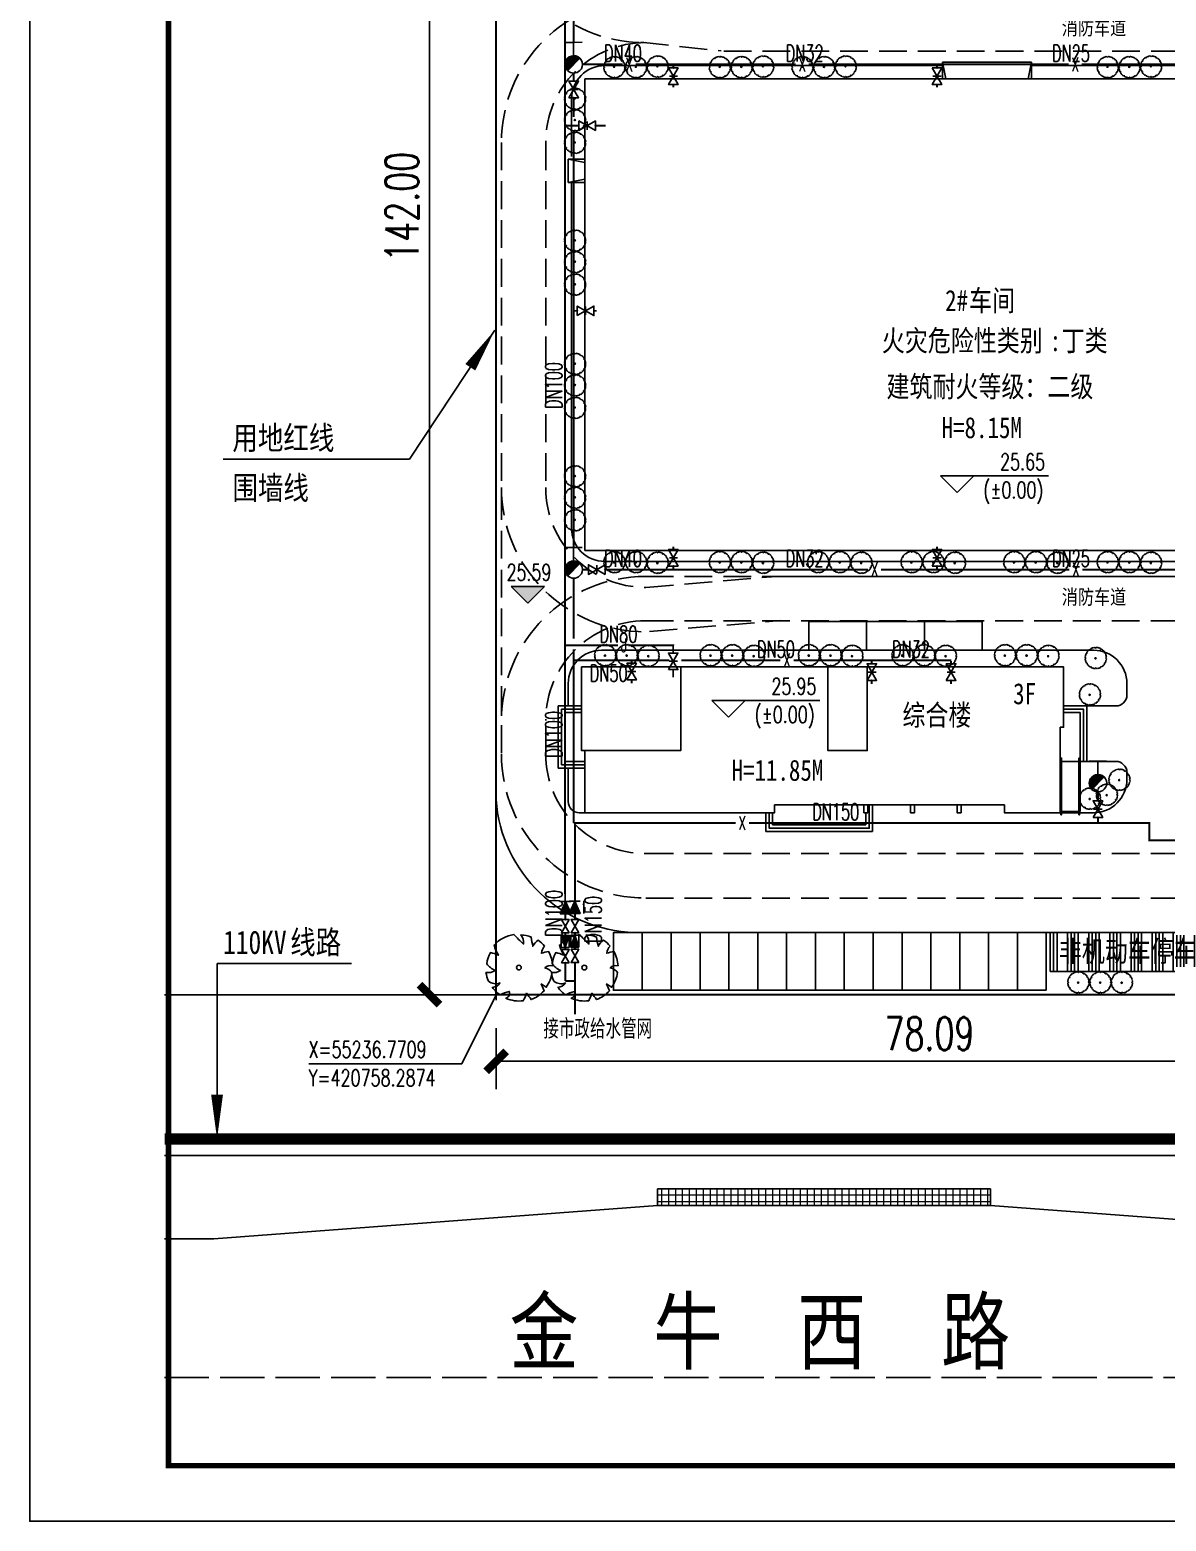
# Model space of a CAD drawing. Header units: millimetres. Extents: x 418357 to 841680, y 53918 to 109839.
# Drawn here: x 420716.3 to 420818.7, y 54734.1 to 54868.5 of the extents above; entities that cross this region are included whole.
import ezdxf

# ---------------------------------------------------------------- set-up
doc = ezdxf.new("R2010")
doc.units = ezdxf.units.MM
for name, pattern in [('CENTER2', [1.125, 0.75, -0.125, 0.125, -0.125]), ('DASH', [0.35, 0.25, -0.1]), ('X3', [5, 4, -1]), ('X5', [3, 2, -1])]:
    doc.linetypes.add(name, pattern=pattern)
for name, color, linetype in [('0 - 填充', 251, 'Continuous'), ('0 - 建筑控制线', 40, 'Continuous'), ('0 - 新建建筑', 7, 'Continuous'), ('0 - 消防车道', 40, 'Continuous'), ('0 - 绿化2', 74, 'Continuous'), ('0-建筑立面', 255, 'Continuous'), ('DIM_COOR', 171, 'Continuous'), ('DIM_ELEV', 171, 'Continuous'), ('DIM_LEAD', 171, 'Continuous'), ('EQUIP_消火栓', 7, 'Continuous'), ('LV', 3, 'Continuous'), ('PIPE-消防', 1, 'Continuous'), ('PIPE-给水', 3, 'Continuous'), ('PKNG-TSRP', 83, 'Continuous'), ('PUB_DIM', 171, 'Continuous'), ('PUB_TEXT', 7, 'Continuous'), ('STAIR', 3, 'Continuous'), ('TEXT_消防', 7, 'Continuous'), ('TEXT_给水', 7, 'Continuous'), ('TK', 4, 'Continuous'), ('TREE', 8, 'Continuous'), ('TWT_TEXT', 7, 'Continuous'), ('VALVE_消防', 7, 'Continuous'), ('VALVE_给水', 7, 'Continuous'), ('建设布局', 7, 'Continuous'), ('规划110kV线路', 255, 'Continuous'), ('道路网', 7, 'Continuous')]:
    doc.layers.add(name, color=color, linetype=linetype)
doc.layers.add('0 - 已设计道路中心线', color=1, linetype='CENTER2', lineweight=50)
doc.layers.add('0 - 已设计道路边线', color=140, linetype='Continuous', lineweight=50)
doc.styles.add('_TCH_DIM', font='SIMPLEX', dxfattribs={"bigfont": 'GBCBIG'})
doc.styles.add('_TCH_DIM_T3', font='SIMPLEX', dxfattribs={"width": 0.705882, "bigfont": 'GBCBIG'})
doc.styles.add('_TWT_PIPEDN', font='SIMPLEX', dxfattribs={"width": 0.8, "height": 3, "bigfont": 'HZTXT'})
doc.styles.add('_TWT_PIPETEXT', font='COMPLEX', dxfattribs={"width": 0.8, "height": 2.5, "bigfont": 'HZTXT'})
doc.styles.add('HT', font='simhei.ttf', dxfattribs={"width": 0.8})
doc.styles.get("Standard").update_dxf_attribs({"font": 'txt', "bigfont": 'gbcbig.shx'})
doc.styles.add('宋体', font='', dxfattribs={"width": 0.8})
doc.styles.get('宋体').set_extended_font_data('SimSun')
doc.linetypes.add('FENCELINE2', pattern='A,6.35,-2.54,[132,ltypeshp.shx,S=2.54,R=0,X=-2.54,Y=0],-2.54,25.4', length=36.83)
doc.dimstyles.new('_TCH_ARCH_M_M&&1', dxfattribs={"dimtxt": 2.975, "dimasz": 1.8, "dimexe": 2.5, "dimexo": 3, "dimgap": 1, "dimtad": 1, "dimzin": 0, "dimdsep": 46, "dimtxsty": '_TCH_DIM_T3', "dimblk": 'ARCHTICK', "dimcen": 0.09, "dimclrt": 7, "dimazin": 2, "dimtfac": 1, "dimtix": 1, "dimtmove": 2, "dimatfit": 3, "dimfxl": 0, "dimtolj": 1, "dimtzin": 0, "dimarcsym": 0})

# ---------------------------------------------------------------- blocks, each defined once
blk = doc.blocks.new('A$C3CD84E03')
at = {"layer": '0-建筑立面', "color": 8}
blk.add_lwpolyline([(1500, 42480), (73980, 42480), (73980, 0), (1500, 0)], close=True, dxfattribs=at)
at = {"layer": 'STAIR', "color": 8, "lineweight": -2}
for p, q in [((41740, 43980), (33740, 43980)), ((33740, 43980), (33740, 42480)), ((34040, 42480), (33740, 43980)), ((41440, 42480), (41740, 43980)), ((41740, 43980), (41740, 42480)), ((41740, 42480), (33740, 42480)), ((0, 35240), (0, 33140)), ((0, 35240), (1500, 35240)), ((1500, 34940), (0, 35240)), ((1500, 35240), (1500, 33140)), ((75480, 35240), (73980, 35240)), ((73980, 28240), (73980, 35240)), ((73980, 34940), (75480, 35240)), ((75480, 28240), (75480, 35240)), ((1500, 33440), (0, 33140)), ((0, 33140), (1500, 33140)), ((73980, 28540), (75480, 28240)), ((75480, 28240), (73980, 28240)), ((75480, 14240), (73980, 14240)), ((73980, 7240), (73980, 14240)), ((73980, 13940), (75480, 14240)), ((75480, 7240), (75480, 14240)), ((73980, 7540), (75480, 7240)), ((75480, 7240), (73980, 7240))]:
    blk.add_line(p, q, dxfattribs=at)
blk = doc.blocks.new('A$C33EE2192')
at = {"color": 8}
blk.add_lwpolyline([(2100, 14840), (45540, 14840), (45540, 9400), (45240, 9400), (45240, 1700), (40200, 1700), (40200, 2400), (36295, 2400), (36295, 1700), (35945, 1700), (35945, 2400), (32095, 2400), (32095, 1700), (31745, 1700), (31745, 2400), (27895, 2400), (27895, 1700), (27545, 1700), (27545, 2400), (19495, 2400), (19495, 1700), (2400, 1700), (2400, 7300), (2100, 7300), (2100, 14840), (45540, 14840)], close=True, dxfattribs=at)
at = {"layer": 'STAIR', "color": 8}
for p, q in [((45540, 10720), (47040, 10720)), ((47040, 10720), (47040, 1820)), ((45300, 6320), (45240, 6320)), ((46920, 6320), (45360, 6320)), ((47640, 6320), (46980, 6320)), ((18720, 0), (18720, 1700)), ((18720, 1700), (19320, 1700)), ((19320, 1700), (19320, 600)), ((27720, 600), (27720, 1700)), ((28320, 2400), (28320, 0)), ((45300, 1820), (45240, 1820)), ((46920, 1820), (45360, 1820)), ((47040, 1820), (46980, 1820)), ((28320, 0), (18720, 0)), ((19320, 600), (27720, 600))]:
    blk.add_line(p, q, dxfattribs=at)
for points in [[(2100, 11320), (0, 11320), (0, 5720), (2400, 5720)], [(2100, 11020), (300, 11020), (300, 6020), (2400, 6020)], [(45540, 11320), (47640, 11320), (47640, 6320)], [(45540, 11020), (47340, 11020), (47340, 6320)], [(2100, 10720), (600, 10720), (600, 6320), (2400, 6320)], [(28020, 2400), (28020, 300), (19020, 300), (19020, 1700)]]:
    blk.add_lwpolyline(points, dxfattribs=at)
for points in [[(45300, 1520), (45360, 1520), (45360, 6620), (45300, 6620), (45300, 1520)], [(46920, 1520), (46980, 1520), (46980, 6620), (46920, 6620), (46920, 1520)]]:
    blk.add_lwpolyline(points, close=True, dxfattribs=at)
blk = doc.blocks.new('$plan$00003853')
at = {"layer": '0 - 绿化2', "color": 8}
blk.add_lwpolyline([(227, 1020, -0.064779), (482, 928, -0.140502), (396, 691, 0.022693), (675, 782, -0.079452), (887, 533, 0.167891), (592, 468, 0.027315), (999, 345, -0.172277), (998, -362, -0.066723), (654, -389, -0.062305), (849, -572, -0.091342), (592, -836, -0.143439), (285, -705, 0.213293), (366, -986, -0.068191), (89, -1047, -0.278754), (-132, -757, 0.22121), (-146, -1029, -0.081068), (-464, -929, 0.034822), (-501, -626, 0.431768), (-644, -818, -0.134445), (-967, -375, -0.054829), (-808, -178, 0.035323), (-1051, -141, -0.115847), (-1001, 342), (-767, 368), (-931, 457, -0.12079), (-611, 836, -0.192954), (-378, 705, 0.24867), (-432, 953, -0.109754), (15, 1047, -0.045563), (77, 823, 0.166126)], format="xyb", close=True, dxfattribs=at)
blk.add_circle((13, -7), 75.6, dxfattribs=at)
blk = doc.blocks.new('BRANCHD', base_point=(0.5, 0.5))
at = {"color": 8}
for p, q in [((0.951, 0.743), (0.931, 0.754)), ((0.962, 0.694), (0.951, 0.743)), ((0.974, 0.687), (0.962, 0.694)), ((0.97, 0.587), (0.994, 0.594)), ((0.97, 0.571), (0.97, 0.587)), ((1.008, 0.55), (0.97, 0.571)), ((0.987, 0.668), (0.974, 0.687)), ((0.982, 0.647), (0.987, 0.668)), ((0.997, 0.62), (0.982, 0.647)), ((0.994, 0.594), (0.997, 0.62)), ((0.998, 0.504), (1.008, 0.52)), ((1.008, 0.52), (1.008, 0.55))]:
    blk.add_line(p, q, dxfattribs=at)
blk = doc.blocks.new('M_F16')
at = {"xscale": 1016, "yscale": 1016, "zscale": 1016}
for rotation in [150, 180, 120, 90, 59.99999999999999, 30, 330.0000000000001, 210, 240, 270, 300.0000000000001]:
    blk.add_blockref('BRANCHD', (3, 9), dxfattribs=dict(at, rotation=rotation))
blk.add_blockref('BRANCHD', (3, 9), dxfattribs=at)
at = {"width": 0.8, "flags": 9}
for tag in ['YSIZE', 'XSIZE']:
    blk.add_attdef(tag, (0, 0), '', height=0.2, dxfattribs=at)
blk = doc.blocks.new('SHU1')
at = {"layer": 'LV', "color": 8, "lineweight": -2}
for radius in [137, 92.1]:
    blk.add_circle((214, 644), radius, dxfattribs=at)
at = {"layer": 'LV', "color": 8, "xscale": 4.5, "yscale": 4.5, "zscale": 4.5}
blk.add_blockref('M_F16', (267, 678), dxfattribs=at)
blk = doc.blocks.new('rqwr')
at = {"layer": '0 - 消防车道', "color": 8, "linetype": 'DASH', "ltscale": 10}
for p, q in [((420771.34, 55322.6), (420778.58, 55321.81)), ((420778.8, 55321.79), (420833.79, 55321.79)), ((420758.77, 55313.57), (420758.77, 55258.48)), ((420762.77, 55313.57), (420762.77, 55282.47)), ((420771.77, 55274.47), (420833.79, 55274.47)), ((420771.77, 55273.47), (420783.54, 55274.47)), ((420783.54, 55274.47), (420833.79, 55274.47)), ((420771.77, 55270.47), (420833.79, 55270.47)), ((420772.11, 55269.49), (420783.88, 55270.49)), ((420762.77, 55258.48), (420762.77, 55261.47)), ((420771.77, 55249.48), (420833.79, 55249.48)), ((420771.77, 55245.48), (420833.79, 55245.48))]:
    blk.add_line(p, q, dxfattribs=at)
for centre, radius, start, end in [((420771.59, 55335.57), 13, 180, 270), ((420771.77, 55313.57), 13, 90, 180), ((420771.77, 55313.57), 9, 90, 180), ((420771.77, 55282.47), 13, 180, 270), ((420771.77, 55282.47), 9, 180, 270), ((420771.77, 55261.47), 13, 90, 180), ((420771.77, 55261.47), 9, 90, 180), ((420771.77, 55258.48), 13, 180, 270), ((420771.77, 55258.48), 9, 180, 270)]:
    blk.add_arc(centre, radius, start, end, dxfattribs=at)
at = {"layer": 'PUB_TEXT', "color": 8, "lineweight": -2, "style": '宋体', "width": 0.8}
for p in [(420809.26, 55323.26), (420809.26, 55271.95)]:
    blk.add_text('消防车道', height=1.329, dxfattribs=at).set_placement(p)
blk = doc.blocks.new('GeYuanFrame_15767308', base_point=(18.76, 4.34))
at = {"layer": 'TK'}
blk.add_lwpolyline([(18.76, 424.34), (612.76, 424.34), (612.76, 4.34), (18.76, 4.34), (18.76, 424.34)], dxfattribs=at)
at = {"layer": 'TK', "const_width": 1}
blk.add_lwpolyline([(602.76, 414.34), (43.76, 414.34), (43.76, 14.34), (602.76, 14.34)], close=True, dxfattribs=at)
blk = doc.blocks.new('_ArchTick')
at = {"color": 0, "linetype": 'ByBlock', "const_width": 0.4}
blk.add_lwpolyline([(-0.5, -0.5), (0.5, 0.5)], dxfattribs=at)
blk = doc.blocks.new('*D153')
at = {"layer": 'Defpoints', "color": 0, "lineweight": -2}
for p in [(420752.29, 54923.58), (420758.29, 54923.58), (420758.29, 54781.58)]:
    blk.add_point(p, dxfattribs=at)
at = {"layer": 'PUB_DIM', "color": 0, "lineweight": -2}
for p, q in [((420755.29, 54923.58), (420749.79, 54923.58)), ((420752.29, 54781.58), (420752.29, 54923.58)), ((420755.29, 54781.58), (420749.79, 54781.58))]:
    blk.add_line(p, q, dxfattribs=at)
at = {"layer": 'PUB_DIM', "color": 0, "lineweight": -2, "xscale": 1.8, "yscale": 1.8, "zscale": 1.8}
for p, rotation in [((420752.29, 54923.58), 90), ((420752.29, 54781.58), 270)]:
    blk.add_blockref('_ArchTick', p, dxfattribs=dict(at, rotation=rotation))
at = {"layer": 'PUB_DIM', "color": 7, "insert": (420749.8, 54852.58), "char_height": 2.975, "attachment_point": 5, "rotation": 90, "style": '_TCH_DIM_T3'}
blk.add_mtext('\\A1;142.00', dxfattribs=at)
blk = doc.blocks.new('*D154')
at = {"layer": 'Defpoints', "color": 0, "lineweight": -2}
for p in [(420758.29, 54781.58), (420836.38, 54781.58), (420836.38, 54775.58)]:
    blk.add_point(p, dxfattribs=at)
at = {"layer": 'PUB_DIM', "color": 0, "lineweight": -2}
for p, q in [((420758.29, 54778.58), (420758.29, 54773.08)), ((420836.38, 54778.58), (420836.38, 54773.08)), ((420758.29, 54775.58), (420836.38, 54775.58))]:
    blk.add_line(p, q, dxfattribs=at)
at = {"layer": 'PUB_DIM', "color": 0, "lineweight": -2, "xscale": 1.8, "yscale": 1.8, "zscale": 1.8, "rotation": 180}
blk.add_blockref('_ArchTick', (420758.29, 54775.58), dxfattribs=at)
at = {"layer": 'PUB_DIM', "color": 0, "lineweight": -2, "xscale": 1.8, "yscale": 1.8, "zscale": 1.8}
blk.add_blockref('_ArchTick', (420836.38, 54775.58), dxfattribs=at)
at = {"layer": 'PUB_DIM', "color": 7, "insert": (420797.33, 54778.07), "char_height": 2.975, "attachment_point": 5, "style": '_TCH_DIM_T3'}
blk.add_mtext('\\A1;78.09', dxfattribs=at)
blk = doc.blocks.new('$VALVE$00000296')
for points in [[(-125, 72), (-125, -72), (125, 72), (125, -72), (-125, 72)], [(0, 60), (0, -64)]]:
    blk.add_lwpolyline(points)
for p in [(-125, 0), (125, 0)]:
    blk.add_point(p)
blk = doc.blocks.new('$TwtSys$00000385')
for p, q in [((0, 331), (-130, 331)), ((0, 331), (0, 131)), ((0, 331), (130, 331)), ((92, 92), (-92, -92))]:
    blk.add_line(p, q)
for start, end in [(135, 315), (315, 135)]:
    blk.add_arc((0, 0), 131, start, end)
at = {"color": 0}
for points in [[(-34, 127), (-127, 34), (34, 127), (-127, -34)], [(-93, 93), (-93, 93), (-34, 127), (-127, 34)], [(34, 127), (-127, -34), (93, 93), (-93, -93)]]:
    blk.add_solid(points, dxfattribs=at)
blk = doc.blocks.new('$VALVE$00000752')
for p, q in [((-112.5, 75), (112.5, 75)), ((112.5, 75), (112.5, -75)), ((112.5, -75), (-112.5, -75))]:
    blk.add_line(p, q)
blk.add_lwpolyline([(-112.5, -75), (112.5, 0), (-112.5, 75)], close=True)
for p in [(-112.5, 0), (112.5, 0)]:
    blk.add_point(p)
blk.add_solid([(-112.5, 75), (112.5, 0), (-112.5, -75)])
blk = doc.blocks.new('$VALVE$00000295')
blk.add_lwpolyline([(-125, 72), (-125, -72), (125, 72), (125, -72), (-125, 72)])
for p in [(-125, 0), (125, 0)]:
    blk.add_point(p)
blk = doc.blocks.new('$VALVE$00000656')
for p, q in [((-113, 110), (-113, -100)), ((118, -164), (-119, -164))]:
    blk.add_line(p, q)
blk.add_lwpolyline([(119, 5, 203, 0, 0), (-113, 5, 0, 0, 0)], format="xyseb")
blk.add_lwpolyline([(119, 107), (-113, 5), (119, -97)], close=True)
for p in [(-113, 5), (119, 5)]:
    blk.add_point(p)
blk.add_solid([(-44, -164), (-44, -139), (-119, -164)])

msp = doc.modelspace()

# ---------------------------------------------------------------- hatches: boundary and pattern name
at = {"layer": '0 - 填充'}
h = msp.add_hatch(dxfattribs=at)
h.set_pattern_fill('ANSI34', color=256, scale=0.2, angle=45, style=0)
h.set_pattern_definition([(90, (1, -453.59), (-1.905, 3e-16), []), (90, (1.3175, -453.2726), (-1.905, 3e-16), []), (90, (1.635, -452.955), (-1.905, 3e-16), []), (90, (1.9525, -452.6376), (-1.905, 3e-16), [])])
h.paths.add_polyline_path([(420808.221, 54783.681), (420808.221, 54787.181), (420823.221, 54787.181), (420823.221, 54783.681)])
at = {"layer": 'DIM_ELEV', "lineweight": -2}
msp.add_hatch(color=256, dxfattribs=at).paths.add_polyline_path([(420761.144, 54816.866), (420759.644, 54818.366), (420762.644, 54818.366)])
at = {"layer": 'PIPE-消防', "linetype": 'Continuous', "lineweight": -2}
for points in [[(420817.142, 54797.049), (420817.229, 54797.049), (420817.229, 54797.136)], [(420817.142, 54797.049), (420817.142, 54797.136), (420817.229, 54797.136)], [(420817.142, 54795.484), (420817.054, 54795.484), (420817.054, 54795.397)], [(420817.142, 54795.484), (420817.142, 54795.397), (420817.054, 54795.397)]]:
    msp.add_hatch(color=256, dxfattribs=at).paths.add_polyline_path(points)
at = {"layer": 'PIPE-给水', "linetype": 'Continuous', "lineweight": -2}
for points in [[(420774.248, 54813.065), (420774.248, 54813.153), (420774.336, 54813.153)], [(420774.248, 54813.065), (420774.336, 54813.065), (420774.336, 54813.153)]]:
    msp.add_hatch(color=256, dxfattribs=at).paths.add_polyline_path(points)
at = {"layer": '道路网', "linetype": 'Continuous', "lineweight": 18}
h = msp.add_hatch(dxfattribs=at)
h.set_pattern_fill('NET', color=8, scale=5, angle=180, style=0)
h.set_pattern_definition([(180, (848218.8481, 110873.5613), (-8e-17, -0.625), []), (270, (848218.8481, 110873.5613), (0.625, -1e-16), [])])
h.paths.add_polyline_path([(420772.849, 54764.081), (420772.849, 54762.581), (420802.849, 54762.581), (420802.849, 54764.081)])

# ---------------------------------------------------------------- linework, layer by layer
at = {"color": 1, "linetype": 'X5', "const_width": 0.2, "flags": 128}
msp.add_lwpolyline([(420758.287, 54923.581), (420852.183, 54923.581), (420852.183, 54781.581), (420758.287, 54781.581), (420758.287, 54923.581)], dxfattribs=at)
at = {"layer": '0 - 已设计道路中心线', "linetype": 'X3', "lineweight": -3}
msp.add_line((420728.423, 54747.081), (420972.923, 54747.081), dxfattribs=at)
at = {"layer": '0 - 已设计道路边线', "color": 8, "lineweight": -2}
for p, q in [((420768.087, 54865.301), (420798.527, 54865.301)), ((420806.527, 54865.301), (420837.067, 54865.301)), ((420765.087, 54857.113), (420765.087, 54862.301)), ((420765.087, 54823.621), (420765.087, 54854.761)), ((420837.067, 54820.621), (420768.087, 54820.621)), ((420812.127, 54812.621), (420767.787, 54812.621)), ((420764.787, 54809.621), (420764.787, 54807.601)), ((420815.127, 54808.601), (420815.127, 54809.621)), ((420809.427, 54807.601), (420814.127, 54807.601)), ((420811.527, 54802.601), (420814.127, 54802.601)), ((420764.787, 54802.001), (420764.787, 54798.981)), ((420815.127, 54800.981), (420815.127, 54801.601)), ((420765.787, 54797.981), (420766.287, 54797.981)), ((420809.127, 54797.981), (420812.127, 54797.981))]:
    msp.add_line(p, q, dxfattribs=at)
for centre, radius, start, end in [((420768.087, 54862.301), 3, 90, 180), ((420768.087, 54823.621), 3, 180, 270), ((420767.787, 54809.621), 3, 90, 180), ((420812.127, 54809.621), 3, 0, 90), ((420814.127, 54808.601), 1, 270, 0), ((420814.127, 54801.601), 1, 0, 90), ((420812.127, 54800.981), 3, 270, 0), ((420765.787, 54798.981), 1, 180, 270)]:
    msp.add_arc(centre, radius, start, end, dxfattribs=at)
at = {"layer": '0 - 建筑控制线', "color": 0, "linetype": 'FENCELINE2', "ltscale": 0.2, "const_width": 0.2}
msp.add_lwpolyline([(420852.183, 54789.581), (420852.183, 54923.581), (420758.287, 54923.581), (420758.287, 54781.581), (420825.381, 54781.581)], dxfattribs=at)
at = {"layer": '0 - 新建建筑'}
for points in [[(420766.287, 54821.621), (420766.287, 54864.101), (420838.767, 54864.101), (420838.767, 54821.621)], [(420765.987, 54803.581), (420774.927, 54803.581), (420774.927, 54811.121), (420765.987, 54811.121)], [(420791.727, 54811.121), (420788.187, 54811.121), (420788.187, 54803.581), (420791.727, 54803.581)]]:
    msp.add_lwpolyline(points, close=True, dxfattribs=at)
msp.add_lwpolyline([(420809.427, 54811.121), (420765.987, 54811.121), (420765.987, 54803.581), (420766.287, 54803.581), (420766.287, 54797.981), (420783.382, 54797.981), (420783.382, 54798.681), (420804.087, 54798.681), (420804.087, 54797.981), (420809.127, 54797.981), (420809.127, 54805.681), (420809.427, 54805.681), (420809.427, 54811.121)], dxfattribs=at)
at = {"layer": 'DIM_COOR', "color": 3, "lineweight": -2}
for p, q in [((420758.287, 54781.581), (420755.209, 54775.366)), ((420757.787, 54781.581), (420758.787, 54781.581)), ((420758.287, 54781.081), (420758.287, 54782.081)), ((420755.209, 54775.366), (420741.404, 54775.366))]:
    msp.add_line(p, q, dxfattribs=at)
at = {"layer": 'DIM_ELEV', "lineweight": -2}
for p, q in [((420799.829, 54826.83), (420798.329, 54828.33)), ((420798.329, 54828.33), (420808.057, 54828.33)), ((420799.829, 54826.83), (420801.329, 54828.33)), ((420761.144, 54816.866), (420759.644, 54818.366)), ((420759.644, 54818.366), (420762.644, 54818.366)), ((420761.144, 54816.866), (420762.644, 54818.366)), ((420779.225, 54806.593), (420777.725, 54808.093)), ((420777.725, 54808.093), (420787.452, 54808.093)), ((420779.225, 54806.593), (420780.725, 54808.093))]:
    msp.add_line(p, q, dxfattribs=at)
at = {"layer": 'DIM_LEAD', "lineweight": -2}
for p, q in [((420758.176, 54841.455), (420750.491, 54829.841)), ((420750.491, 54829.841), (420733.697, 54829.841)), ((420733.148, 54768.581), (420733.148, 54784.392)), ((420733.148, 54784.392), (420745.273, 54784.392))]:
    msp.add_line(p, q, dxfattribs=at)
at = {"layer": 'DIM_LEAD'}
msp.add_lwpolyline([(420758.176, 54841.455, 0, 1.067, 0), (420755.969, 54838.119, 0, 0, 0)], format="xyseb", dxfattribs=at)
at = {"layer": 'DIM_LEAD', "lineweight": -2}
msp.add_lwpolyline([(420733.148, 54768.581, 0, 1.067, 0), (420733.148, 54772.581, 0, 0, 0)], format="xyseb", dxfattribs=at)
at = {"layer": 'PIPE-消防', "linetype": 'Continuous', "lineweight": -2, "ltscale": 0.005, "const_width": 0.175}
for points in [[(420765.287, 54873.372), (420765.287, 54867.399)], [(420765.287, 54864.625), (420765.287, 54863.91)], [(420766.072, 54865.41), (420769.683, 54865.41)], [(420770.868, 54865.41), (420774.264, 54865.41)], [(420774.264, 54865.091), (420774.264, 54865.41)], [(420774.264, 54865.41), (420785.28, 54865.41)], [(420786.466, 54865.41), (420798.014, 54865.41)], [(420798.014, 54865.091), (420798.014, 54865.41)], [(420798.014, 54865.41), (420809.881, 54865.41)], [(420811.067, 54865.41), (420822.264, 54865.41)], [(420774.264, 54863.341), (420774.264, 54863.591)], [(420798.014, 54863.341), (420798.014, 54863.591)], [(420765.287, 54862.41), (420765.287, 54860.676)], [(420765.287, 54859.467), (420765.287, 54843.205)], [(420765.606, 54843.205), (420765.287, 54843.205)], [(420765.287, 54843.205), (420765.287, 54821.881)], [(420767.356, 54843.205), (420767.106, 54843.205)], [(420774.264, 54821.961), (420774.264, 54821.711)], [(420798.014, 54821.961), (420798.014, 54821.711)], [(420774.264, 54820.211), (420774.264, 54819.892)], [(420798.014, 54820.211), (420798.014, 54819.892)], [(420765.287, 54819.108), (420765.287, 54813.673)], [(420766.072, 54819.892), (420766.606, 54819.892)], [(420768.106, 54819.892), (420774.264, 54819.892)], [(420774.264, 54819.892), (420791.795, 54819.892)], [(420792.98, 54819.892), (420798.014, 54819.892)], [(420798.014, 54819.892), (420809.929, 54819.892)], [(420811.115, 54819.892), (420822.264, 54819.892)], [(420765.287, 54812.695), (420765.287, 54811.709)], [(420765.287, 54811.709), (420773.902, 54811.709)], [(420765.287, 54811.709), (420765.287, 54797.049)], [(420770.503, 54811.699), (420770.503, 54811.449)], [(420774.973, 54811.709), (420783.904, 54811.709)], [(420785.089, 54811.709), (420792.143, 54811.709)], [(420792.143, 54811.709), (420799.299, 54811.709)], [(420792.143, 54811.709), (420792.143, 54811.401)], [(420799.284, 54811.651), (420799.284, 54811.401)], [(420770.503, 54809.949), (420770.503, 54809.63)], [(420792.143, 54809.901), (420792.143, 54809.582)], [(420799.284, 54809.901), (420799.284, 54809.582)], [(420812.519, 54799.857), (420812.519, 54799.06)], [(420812.519, 54797.56), (420812.519, 54797.049)], [(420765.287, 54797.049), (420779.882, 54797.049)], [(420765.403, 54796.93), (420765.401, 54790.013)], [(420781.068, 54797.049), (420812.519, 54797.049)], [(420812.519, 54797.049), (420817.142, 54797.049)], [(420817.142, 54797.049), (420817.142, 54795.484)], [(420817.142, 54795.484), (420826.693, 54795.484)], [(420765.4, 54788.901), (420765.4, 54788.363)], [(420765.399, 54787.161), (420765.399, 54786.938)], [(420765.399, 54785.858), (420765.399, 54785.675)], [(420765.398, 54784.473), (420765.396, 54779.824)]]:
    msp.add_lwpolyline(points, dxfattribs=at)
at = {"layer": 'PIPE-给水', "linetype": 'Continuous', "lineweight": -2, "ltscale": 0.005, "const_width": 0.175}
for points in [[(420764.49, 54913.373), (420764.49, 54859.893)], [(420764.49, 54859.893), (420765.742, 54859.893)], [(420764.49, 54859.893), (420764.49, 54813.065)], [(420767.242, 54859.893), (420768.178, 54859.893)], [(420764.49, 54813.065), (420769.29, 54813.065)], [(420764.49, 54813.065), (420764.49, 54797.028)], [(420770.209, 54813.065), (420774.248, 54813.065)], [(420774.248, 54813.065), (420774.248, 54812.372)], [(420774.248, 54810.872), (420774.248, 54810.179)], [(420764.49, 54797.028), (420764.52, 54788.346)], [(420764.524, 54787.144), (420764.524, 54786.921)], [(420764.528, 54785.841), (420764.529, 54785.658)], [(420764.533, 54784.456), (420764.538, 54782.81)], [(420764.538, 54782.81), (420765.298, 54782.81)]]:
    msp.add_lwpolyline(points, dxfattribs=at)
at = {"layer": 'PKNG-TSRP', "color": 8}
for points in [[(420791.677, 54815.221), (420791.677, 54812.621), (420786.477, 54812.621), (420786.477, 54815.221)], [(420796.877, 54815.221), (420796.877, 54812.621), (420791.677, 54812.621), (420791.677, 54815.221)], [(420802.077, 54815.221), (420802.077, 54812.621), (420796.877, 54812.621), (420796.877, 54815.221)], [(420771.466, 54781.981), (420768.866, 54781.981), (420768.866, 54787.181), (420771.466, 54787.181)], [(420774.066, 54781.981), (420771.466, 54781.981), (420771.466, 54787.181), (420774.066, 54787.181)], [(420776.666, 54781.981), (420774.066, 54781.981), (420774.066, 54787.181), (420776.666, 54787.181)], [(420779.266, 54781.981), (420776.666, 54781.981), (420776.666, 54787.181), (420779.266, 54787.181)], [(420781.866, 54781.981), (420779.266, 54781.981), (420779.266, 54787.181), (420781.866, 54787.181)], [(420784.466, 54781.981), (420781.866, 54781.981), (420781.866, 54787.181), (420784.466, 54787.181)], [(420787.066, 54781.981), (420784.466, 54781.981), (420784.466, 54787.181), (420787.066, 54787.181)], [(420789.666, 54781.981), (420787.066, 54781.981), (420787.066, 54787.181), (420789.666, 54787.181)], [(420792.266, 54781.981), (420789.666, 54781.981), (420789.666, 54787.181), (420792.266, 54787.181)], [(420794.866, 54781.981), (420792.266, 54781.981), (420792.266, 54787.181), (420794.866, 54787.181)], [(420797.466, 54781.981), (420794.866, 54781.981), (420794.866, 54787.181), (420797.466, 54787.181)], [(420800.066, 54781.981), (420797.466, 54781.981), (420797.466, 54787.181), (420800.066, 54787.181)], [(420802.666, 54781.981), (420800.066, 54781.981), (420800.066, 54787.181), (420802.666, 54787.181)], [(420805.266, 54781.981), (420802.666, 54781.981), (420802.666, 54787.181), (420805.266, 54787.181)], [(420807.866, 54781.981), (420805.266, 54781.981), (420805.266, 54787.181), (420807.866, 54787.181)], [(420808.221, 54783.681), (420808.221, 54787.181), (420823.221, 54787.181), (420823.221, 54783.681)]]:
    msp.add_lwpolyline(points, close=True, dxfattribs=at)
at = {"layer": '建设布局', "color": 1, "linetype": 'Continuous', "flags": 128}
msp.add_lwpolyline([(420728.423, 54781.581), (420969.849, 54781.581), (420969.849, 54939.374)], dxfattribs=at)
at = {"layer": '规划110kV线路', "color": 210, "ltscale": 5, "const_width": 1, "flags": 128}
msp.add_lwpolyline([(420972.923, 54768.581), (420728.423, 54768.581)], dxfattribs=at)
at = {"layer": '道路网', "color": 8, "linetype": 'Continuous'}
for p, q in [((420770.787, 54787.181), (420833.381, 54787.181)), ((420728.423, 54781.581), (420969.849, 54781.581)), ((420728.423, 54767.081), (420962.849, 54767.081)), ((420772.849, 54762.581), (420772.849, 54764.081)), ((420802.849, 54764.081), (420772.849, 54764.081)), ((420802.849, 54762.581), (420802.849, 54764.081)), ((420772.849, 54762.581), (420732.849, 54759.581)), ((420772.849, 54762.581), (420802.849, 54762.581)), ((420826.708, 54760.791), (420802.849, 54762.581))]:
    msp.add_line(p, q, dxfattribs=at)
at = {"layer": '道路网', "color": 8, "linetype": 'Continuous', "flags": 128}
msp.add_lwpolyline([(420728.423, 54759.581), (420732.849, 54759.581)], dxfattribs=at)
at = {"layer": '道路网', "color": 8, "linetype": 'Continuous'}
msp.add_arc((420771.159, 54800.079), 12.903, 183.9899, 268.34844, dxfattribs=at)

# ---------------------------------------------------------------- block references
at = {"layer": '0 - 绿化2', "xscale": 0.002879999999999999, "yscale": -0.00288, "zscale": 0.002879999999999999, "rotation": 118.0922593969319}
for p in [(420760.382, 54784.002), (420766.274, 54784.002)]:
    msp.add_blockref('$plan$00003853', p, dxfattribs=at)
at = {"layer": '0-建筑立面', "xscale": 0.001, "yscale": 0.001, "zscale": 0.001}
msp.add_blockref('A$C3CD84E03', (420764.787, 54821.621), dxfattribs=at)
at = {"layer": 'Defpoints', "lineweight": -2}
for name, p, xscale, yscale, zscale in [('GeYuanFrame_15767308', (420716.28, 54734.141), 0.5, 0.5, 0.5), ('A$C33EE2192', (420763.887, 54796.281), 0.001, 0.001, 0.001)]:
    msp.add_blockref(name, p, dxfattribs=dict(at, xscale=xscale, yscale=yscale, zscale=zscale))
msp.add_blockref('rqwr', (0, -455.19), dxfattribs=at)
at = {"layer": 'EQUIP_消火栓', "lineweight": -2, "xscale": 0.006000000000000001, "yscale": 0.006000000000000001, "zscale": 0.006000000000000001, "rotation": 0.5899289278101784}
for p in [(420765.287, 54865.41), (420765.287, 54819.892), (420812.519, 54800.641)]:
    msp.add_blockref('$TwtSys$00000385', p, dxfattribs=at)
at = {"layer": 'TREE', "extrusion": (0, 0, -1)}
for p, xscale, yscale, zscale, rotation in [((-420768.679, 54865.324), -0.0004110838609215419, 0.0004110836464220474, -0.0004110838609215419, 99.48893673752902), ((-420770.636, 54865.324), -0.0004110838609215419, 0.0004110836464220474, -0.0004110838609215419, 99.48893673752902), ((-420772.58, 54865.378), -0.0004110838609215419, 0.0004110836464220474, -0.0004110838609215419, 99.48893673752902), ((-420778.186, 54865.324), -0.0004110838609215419, 0.0004110836464220474, -0.0004110838609215419, 99.48893673752902), ((-420780.143, 54865.324), -0.0004110838609215419, 0.0004110836464220474, -0.0004110838609215419, 99.48893673752902), ((-420782.087, 54865.378), -0.0004110838609215419, 0.0004110836464220474, -0.0004110838609215419, 99.48893673752902), ((-420785.627, 54865.324), -0.0004110838609215419, 0.0004110836464220474, -0.0004110838609215419, 99.48893673752902), ((-420787.584, 54865.324), -0.0004110838609215419, 0.0004110836464220474, -0.0004110838609215419, 99.48893673752902), ((-420789.528, 54865.378), -0.0004110838609215419, 0.0004110836464220474, -0.0004110838609215419, 99.48893673752902), ((-420813.136, 54865.324), -0.0004110838609215419, 0.0004110836464220474, -0.0004110838609215419, 99.48893673752902), ((-420815.094, 54865.324), -0.0004110838609215419, 0.0004110836464220474, -0.0004110838609215419, 99.48893673752902), ((-420817.038, 54865.378), -0.0004110838609215419, 0.0004110836464220474, -0.0004110838609215419, 99.48893673752902), ((-420765.138, 54862.469), -0.0004110838609215419, 0.0004110836464220474, -0.0004110838609215419, 99.48893673752902), ((-420765.138, 54860.534), -0.0004110838609215419, 0.0004110836464220474, -0.0004110838609215419, 99.48893673752902), ((-420765.138, 54858.509), -0.0004110838609215419, 0.0004110836464220474, -0.0004110838609215419, 99.48893673752902), ((-420765.138, 54849.692), -0.0004110838609215419, 0.0004110836464220474, -0.0004110838609215419, 99.48893673752902), ((-420765.138, 54847.756), -0.0004110838609215419, 0.0004110836464220474, -0.0004110838609215419, 99.48893673752902), ((-420765.138, 54845.732), -0.0004110838609215419, 0.0004110836464220474, -0.0004110838609215419, 99.48893673752902), ((-420765.138, 54838.583), -0.0004110838609215419, 0.0004110836464220474, -0.0004110838609215419, 99.48893673752902), ((-420765.138, 54836.648), -0.0004110838609215419, 0.0004110836464220474, -0.0004110838609215419, 99.48893673752902), ((-420765.138, 54834.624), -0.0004110838609215419, 0.0004110836464220474, -0.0004110838609215419, 99.48893673752902), ((-420765.138, 54828.456), -0.0004110838609215419, 0.0004110836464220474, -0.0004110838609215419, 99.48893673752902), ((-420765.138, 54826.521), -0.0004110838609215419, 0.0004110836464220474, -0.0004110838609215419, 99.48893673752902), ((-420765.138, 54824.497), -0.0004110838609215419, 0.0004110836464220474, -0.0004110838609215419, 99.48893673752902), ((-420768.679, 54820.398), 0.0004110838609215419, 0.0004110838609215419, -0.0004110837350400002, 80.51106326247098), ((-420770.636, 54820.398), 0.0004110838609215419, 0.0004110838609215419, -0.0004110837350400002, 80.51106326247098), ((-420772.58, 54820.343), 0.0004110838609215419, 0.0004110838609215419, -0.0004110837350400002, 80.51106326247098), ((-420778.186, 54820.398), 0.0004110838609215419, 0.0004110838609215419, -0.0004110837350400002, 80.51106326247098), ((-420780.143, 54820.398), 0.0004110838609215419, 0.0004110838609215419, -0.0004110837350400002, 80.51106326247098), ((-420782.087, 54820.343), 0.0004110838609215419, 0.0004110838609215419, -0.0004110837350400002, 80.51106326247098), ((-420787.04, 54820.398), 0.0004110838609215419, 0.0004110838609215419, -0.0004110837350400002, 80.51106326247098), ((-420788.997, 54820.398), 0.0004110838609215419, 0.0004110838609215419, -0.0004110837350400002, 80.51106326247098), ((-420790.941, 54820.343), 0.0004110838609215419, 0.0004110838609215419, -0.0004110837350400002, 80.51106326247098), ((-420795.467, 54820.398), 0.0004110838609215419, 0.0004110838609215419, -0.0004110837350400002, 80.51106326247098), ((-420797.425, 54820.398), 0.0004110838609215419, 0.0004110838609215419, -0.0004110837350400002, 80.51106326247098), ((-420799.369, 54820.343), 0.0004110838609215419, 0.0004110838609215419, -0.0004110837350400002, 80.51106326247098), ((-420804.709, 54820.398), 0.0004110838609215419, 0.0004110838609215419, -0.0004110837350400002, 80.51106326247098), ((-420806.666, 54820.398), 0.0004110838609215419, 0.0004110838609215419, -0.0004110837350400002, 80.51106326247098), ((-420808.61, 54820.343), 0.0004110838609215419, 0.0004110838609215419, -0.0004110837350400002, 80.51106326247098), ((-420813.136, 54820.398), 0.0004110838609215419, 0.0004110838609215419, -0.0004110837350400002, 80.51106326247098), ((-420815.094, 54820.398), 0.0004110838609215419, 0.0004110838609215419, -0.0004110837350400002, 80.51106326247098), ((-420817.038, 54820.343), 0.0004110838609215419, 0.0004110838609215419, -0.0004110837350400002, 80.51106326247098), ((-420767.853, 54812.007), 0.0004110838609215419, 0.0004110838609215419, -0.0004110837350400002, 80.51106326247083), ((-420769.81, 54812.007), 0.0004110838609215419, 0.0004110838609215419, -0.0004110837350400002, 80.51106326247083), ((-420771.754, 54811.952), 0.0004110838609215419, 0.0004110838609215419, -0.0004110837350400002, 80.51106326247083), ((-420777.36, 54812.007), 0.0004110838609215419, 0.0004110838609215419, -0.0004110837350400002, 80.51106326247083), ((-420779.317, 54812.007), 0.0004110838609215419, 0.0004110838609215419, -0.0004110837350400002, 80.51106326247083), ((-420781.261, 54811.952), 0.0004110838609215419, 0.0004110838609215419, -0.0004110837350400002, 80.51106326247083), ((-420786.214, 54812.007), 0.0004110838609215419, 0.0004110838609215419, -0.0004110837350400002, 80.51106326247083), ((-420788.172, 54812.007), 0.0004110838609215419, 0.0004110838609215419, -0.0004110837350400002, 80.51106326247083), ((-420790.116, 54811.952), 0.0004110838609215419, 0.0004110838609215419, -0.0004110837350400002, 80.51106326247083), ((-420794.642, 54812.007), 0.0004110838609215419, 0.0004110838609215419, -0.0004110837350400002, 80.51106326247083), ((-420796.599, 54812.007), 0.0004110838609215419, 0.0004110838609215419, -0.0004110837350400002, 80.51106326247083), ((-420798.543, 54811.952), 0.0004110838609215419, 0.0004110838609215419, -0.0004110837350400002, 80.51106326247083), ((-420803.883, 54812.007), 0.0004110838609215419, 0.0004110838609215419, -0.0004110837350400002, 80.51106326247083), ((-420805.841, 54812.007), 0.0004110838609215419, 0.0004110838609215419, -0.0004110837350400002, 80.51106326247083), ((-420807.785, 54811.952), 0.0004110838609215419, 0.0004110838609215419, -0.0004110837350400002, 80.51106326247083), ((-420812.054, 54811.759), 0.0004110838609215419, 0.0004110838609215419, -0.0004110837350400002, 80.51106326247083), ((-420811.527, 54808.473), 0.0004110838609215419, 0.0004110838609215419, -0.0004110837350400002, 80.51106326247083), ((-420814.185, 54800.787), 0.0004110838609215419, 0.0004110838609215419, -0.0004110837350400002, 80.51106326247083), ((-420811.527, 54799.088), 0.0004110838609215419, 0.0004110838609215419, -0.0004110837350400002, 80.51106326247083), ((-420813.053, 54799.434), 0.0004110838609215419, 0.0004110838609215419, -0.0004110837350400002, 80.51106326247083), ((-420810.486, 54782.531), 0.0004110838609215419, 0.0004110838609215419, -0.0004110837350400002, 80.51106326247083), ((-420812.475, 54782.531), 0.0004110838609215419, 0.0004110838609215419, -0.0004110837350400002, 80.51106326247083), ((-420814.406, 54782.531), 0.0004110838609215419, 0.0004110838609215419, -0.0004110837350400002, 80.51106326247083)]:
    msp.add_blockref('SHU1', p, dxfattribs=dict(at, xscale=xscale, yscale=yscale, zscale=zscale, rotation=rotation))
at = {"layer": 'VALVE_消防', "lineweight": -2}
for name, p, xscale, yscale, zscale, rotation in [('$VALVE$00000296', (420774.264, 54864.341), -0.006, 0.006, 0.006, 90), ('$VALVE$00000296', (420798.014, 54864.341), -0.006, 0.006, 0.006, 90), ('$VALVE$00000296', (420765.287, 54863.16), -0.006, -0.006, 0.006, 270), ('$VALVE$00000296', (420766.356, 54843.205), -0.006, 0.006, 0.006, 180), ('$VALVE$00000296', (420774.264, 54820.961), -0.006, -0.006, 0.006, 270), ('$VALVE$00000296', (420798.014, 54820.961), -0.006, -0.006, 0.006, 270), ('$VALVE$00000296', (420767.356, 54819.892), -0.006, -0.006, 0.006, 4.643852215404825e-11), ('$VALVE$00000296', (420770.503, 54810.699), -0.006, -0.006, 0.006, 270), ('$VALVE$00000296', (420792.143, 54810.651), -0.006, -0.006, 0.006, 270), ('$VALVE$00000296', (420799.284, 54810.651), -0.006, -0.006, 0.006, 270), ('$VALVE$00000296', (420812.519, 54798.31), -0.006, -0.006, 0.006, 270), ('$VALVE$00000656', (420764.575, 54789.441), 0.0048, -0.0048, 0.0048, 269.9760091937329), ('$VALVE$00000656', (420765.4, 54789.457), 0.0048, -0.0048, 0.0048, 269.9760091937329)]:
    msp.add_blockref(name, p, dxfattribs=dict(at, xscale=xscale, yscale=yscale, zscale=zscale, rotation=rotation))
at = {"layer": 'VALVE_给水', "lineweight": -2, "xscale": 0.006, "yscale": 0.006, "zscale": 0.006}
msp.add_blockref('$VALVE$00000296', (420766.492, 54859.893), dxfattribs=at)
at = {"layer": 'VALVE_给水', "lineweight": -2}
for name, p, xscale, yscale, zscale, rotation in [('$VALVE$00000296', (420774.248, 54811.622), -0.006, -0.006, 0.006, 270), ('$VALVE$00000295', (420764.522, 54787.745), -0.0048, 0.0048, 0.0048, 270.1923647179112), ('$VALVE$00000295', (420765.4, 54787.762), -0.0048, 0.0048, 0.0048, 269.9760091937337), ('$VALVE$00000752', (420764.526, 54786.381), 0.0048, 0.0048, 0.0048, 270.1923647179112), ('$VALVE$00000752', (420765.399, 54786.398), 0.0048, 0.0048, 0.0048, 89.97600919373366), ('$VALVE$00000295', (420764.531, 54785.057), -0.0048, 0.0048, 0.0048, 270.1923647179112), ('$VALVE$00000295', (420765.398, 54785.074), -0.0048, 0.0048, 0.0048, 269.9760091937337)]:
    msp.add_blockref(name, p, dxfattribs=dict(at, xscale=xscale, yscale=yscale, zscale=zscale, rotation=rotation))

# ---------------------------------------------------------------- texts
at = {"layer": 'PUB_TEXT', "lineweight": -2}
for s, height, style, width, p in [('2#', 1.8987, '宋体', 0.8, (420798.749, 54843.184)), ('车间', 1.8987, '宋体', 0.8, (420800.909, 54843.184)), ('火灾危险性类别', 1.8987, '宋体', 0.8, (420793.044, 54839.569)), ('丁类', 1.8987, '宋体', 0.8, (420809.247, 54839.569)), (':', 1.899, '宋体', 0.8, (420808.166, 54839.569)), ('建筑耐火等级：二级', 1.8987, '宋体', 0.8, (420793.462, 54835.433)), ('H=8.15M', 1.8987, '宋体', 0.8, (420798.435, 54831.732)), ('用地红线', 2.103, 'HT', 0.8, (420734.537, 54830.704)), ('25.65', 1.4875, '_TCH_DIM', 0.705882, (420803.707, 54828.855)), ('围墙线', 2.103, 'HT', 0.8, (420734.537, 54826.201)), ('(%%P0.00)', 1.4875, '_TCH_DIM', 0.705882, (420802.207, 54826.317)), ('25.59', 1.4875, '_TCH_DIM', 0.705882, (420759.23, 54818.891)), ('25.95', 1.4875, '_TCH_DIM', 0.705882, (420783.102, 54808.618)), ('3F', 1.8987, '宋体', 0.8, (420804.878, 54807.757)), ('综合楼', 1.8987, '宋体', 0.8, (420794.903, 54805.834)), ('(%%P0.00)', 1.4875, '_TCH_DIM', 0.705882, (420781.602, 54806.081)), ('H=11.85M', 1.8987, '宋体', 0.8, (420779.509, 54800.856)), ('110KV', 2.103, 'HT', 0.8, (420733.696, 54785.255)), ('线路', 2.103, 'HT', 0.8, (420739.745, 54785.255)), ('非机动车停车', 1.8987, '宋体', 0.8, (420808.99, 54784.554)), ('X=55236.7709', 1.4875, '_TCH_DIM', 0.705882, (420741.404, 54775.899)), ('Y=420758.2874', 1.4875, '_TCH_DIM', 0.705882, (420741.404, 54773.345)), ('金', 5.696, '宋体', 0.8, (420759.499, 54748.397)), ('牛', 5.696, '宋体', 0.8, (420772.461, 54748.397)), ('西', 5.696, '宋体', 0.8, (420785.423, 54748.397)), ('路', 5.696, '宋体', 0.8, (420798.385, 54748.397))]:
    msp.add_text(s, height=height, dxfattribs=dict(at, style=style, width=width)).set_placement(p)
at = {"layer": 'TEXT_消防', "linetype": 'Continuous', "lineweight": -2, "style": '_TWT_PIPEDN', "width": 0.64}
for s, p in [('DN40', (420768.016, 54865.66)), ('DN32', (420784.379, 54865.66)), ('DN25', (420808.379, 54865.66)), ('DN40', (420768.016, 54820.142)), ('DN32', (420784.379, 54820.142)), ('DN25', (420808.379, 54820.142)), ('DN50', (420781.798, 54811.959)), ('DN32', (420793.961, 54811.959)), ('DN50', (420766.729, 54809.793)), ('DN150', (420786.777, 54797.299))]:
    msp.add_text(s, height=1.5, dxfattribs=at).set_placement(p)
at = {"layer": 'TEXT_消防', "lineweight": -2, "style": '_TWT_PIPETEXT', "width": 0.64}
for p in [(420769.933, 54864.785), (420785.53, 54864.785), (420810.131, 54864.785), (420792.045, 54819.267), (420810.179, 54819.267), (420784.154, 54811.084), (420780.132, 54796.424)]:
    msp.add_text('X', height=1.25, dxfattribs=at).set_placement(p)
at = {"layer": 'TEXT_消防', "linetype": 'Continuous', "lineweight": -2, "style": '_TWT_PIPEDN', "width": 0.64}
msp.add_text('DN150', height=1.5, rotation=90, dxfattribs=at).set_placement((420767.794, 54786.251))
at = {"layer": 'TEXT_给水', "linetype": 'Continuous', "lineweight": -2, "style": '_TWT_PIPEDN', "width": 0.64}
for p in [(420764.24, 54834.353), (420764.24, 54802.921), (420764.25, 54786.785)]:
    msp.add_text('DN100', height=1.5, rotation=90, dxfattribs=at).set_placement(p)
msp.add_text('DN80', height=1.5, dxfattribs=at).set_placement((420767.609, 54813.315))
at = {"layer": 'TEXT_给水', "lineweight": -2, "style": '_TWT_PIPETEXT', "width": 0.64}
msp.add_text('J', height=1.25, dxfattribs=at).set_placement((420769.54, 54812.44))
at = {"layer": 'TWT_TEXT', "lineweight": -2, "style": '_TWT_PIPEDN', "width": 0.8}
msp.add_text('接市政给水管网', height=1.75, dxfattribs=at).set_placement((420762.551, 54777.622))

# ---------------------------------------------------------------- dimensions: what is measured, and where the dimension line sits
at = {"layer": 'PUB_DIM'}
for p2, distance, picture, middle in [((420758.287, 54923.581), 6, '*D153', (420749.8, 54852.581)), ((420836.381, 54781.581), -6, '*D154', (420797.334, 54778.068))]:
    dim = msp.add_aligned_dim(p1=(420758.287, 54781.581), p2=p2, distance=distance, dimstyle='_TCH_ARCH_M_M&&1', dxfattribs=at)
    dim.commit()
    dim.dimension.update_dxf_attribs({"geometry": picture, "text_midpoint": middle})

doc.saveas('drawing.dxf')
